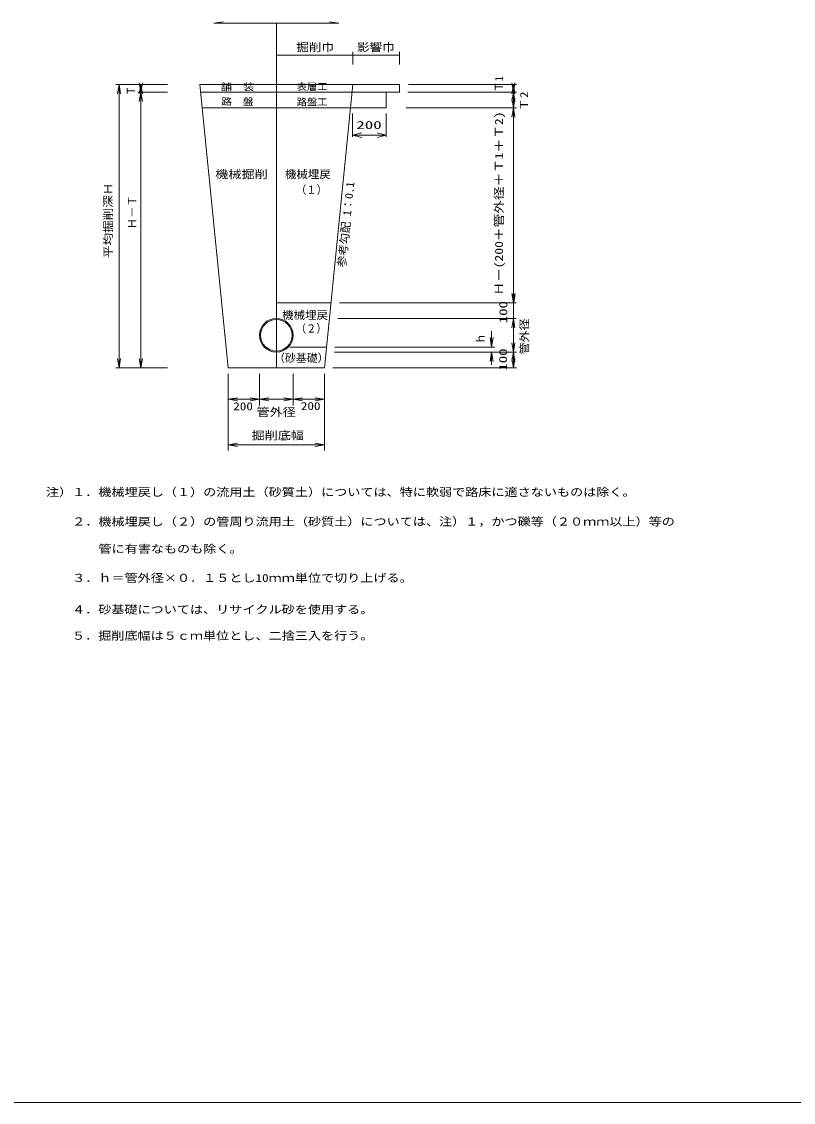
# Model space of a CAD drawing. Units: millimetres on the paper. Extents: x -398 to 398, y -282 to 282.
# Drawn here: x -96.8 to 150.6, y -282 to 64.5 of the extents above; entities that cross this region are included whole.
import ezdxf
from ezdxf.enums import TextEntityAlignment as Align

# ---------------------------------------------------------------- set-up
doc = ezdxf.new("R2010")
doc.units = ezdxf.units.MM
for name, color, linetype, lineweight in [('0-1__0-1__2-0_', 7, 'Continuous', 18), ('0-4__0-4__2-3_', 7, 'Continuous', 18), ('2-0', 7, 'Continuous', 18)]:
    doc.layers.add(name, color=color, linetype=linetype, lineweight=lineweight)
doc.layers.add('0-3__0-3__2-2_', color=7, linetype='Continuous')
doc.styles.add('ＭＳ ゴシック', font='')
doc.styles.get('ＭＳ ゴシック').set_extended_font_data('MS Gothic')

# ---------------------------------------------------------------- blocks, each defined once
blk = doc.blocks.new('-000-A$C2B582B95')
at = {"layer": '0-1__0-1__2-0_', "lineweight": 25}
for p in [(-0.5, 3), (0.5, 3)]:
    blk.add_line(p, (0, 0), dxfattribs=at)

msp = doc.modelspace()

# ---------------------------------------------------------------- linework, layer by layer
at = {"layer": '0-1__0-1__2-0_'}
for p, q in [((-15.14, 53.778), (9.345, 53.778)), ((9.345, 50.778), (9.345, 54.778)), ((9.345, 50.778), (9.345, 54.778)), ((9.345, 53.778), (24.345, 53.778)), ((24.345, 50.778), (24.345, 54.778))]:
    msp.add_line(p, q, dxfattribs=at)
at = {"layer": '0-4__0-4__2-3_'}
msp.add_lwpolyline([(-398, 282), (-398, -282), (398, -282), (398, 282)], close=True, dxfattribs=at)
at = {"layer": '2-0'}
for p, q in [((-32.14, 64.476), (-35.14, 63.976)), ((-35.14, 63.976), (4.86, 63.976)), ((-15.14, 63.976), (-15.14, -46.442)), ((1.86, 64.476), (4.86, 63.976)), ((-50.034, 44.408), (-66.563, 44.408)), ((-66.063, 41.408), (-65.563, 44.408)), ((-65.563, -46.442), (-65.563, 44.408)), ((-65.063, 41.408), (-65.563, 44.408)), ((-50.034, 41.908), (-59.563, 41.908)), ((-59.063, 44.908), (-58.563, 41.908)), ((-59.063, 41.408), (-58.563, 44.408)), ((-58.063, 44.908), (-58.563, 41.908)), ((-58.063, 41.408), (-58.563, 44.408)), ((-58.563, -46.442), (-58.563, 41.908)), ((-58.063, 38.908), (-58.563, 41.908)), ((-39.625, 44.408), (-30.54, -46.442)), ((-15.14, 44.408), (-39.625, 44.408)), ((-15.14, 41.908), (-39.364, 41.908)), ((9.345, 44.408), (-15.14, 44.408)), ((9.095, 41.908), (-15.14, 41.908)), ((9.345, 44.408), (0.26, -46.442)), ((24.326, 41.908), (9.095, 41.908)), ((24.326, 44.408), (9.345, 44.408)), ((20.076, 36.908), (20.076, 41.908)), ((24.326, 41.908), (24.326, 44.408)), ((26.967, 41.908), (61.86, 41.908)), ((27.217, 44.408), (61.86, 44.408)), ((61.86, 44.408), (36.86, 44.408)), ((61.86, 41.908), (36.86, 41.908)), ((60.36, 44.908), (60.86, 41.908)), ((60.36, 41.408), (60.86, 44.408)), ((60.36, 38.908), (60.86, 41.908)), ((61.36, 44.908), (60.86, 41.908)), ((61.36, 41.408), (60.86, 44.408)), ((61.36, 38.908), (60.86, 41.908)), ((60.36, 39.908), (60.86, 36.908)), ((61.36, 39.908), (60.86, 36.908)), ((-15.14, 36.908), (-38.872, 36.908)), ((8.595, 36.908), (-15.14, 36.908)), ((20.076, 36.908), (8.595, 36.908)), ((9.326, 27.614), (9.326, 35.074)), ((20.076, 27.614), (20.076, 35.074)), ((61.86, 36.908), (26.467, 36.908)), ((36.166, 36.908), (61.86, 36.908)), ((60.86, -41.442), (60.86, 36.908)), ((61.36, 33.908), (60.86, 36.908)), ((9.326, 28.114), (12.223, 28.891)), ((9.326, 28.114), (20.076, 28.114)), ((9.326, 28.114), (12.223, 27.338)), ((20.076, 28.114), (17.179, 28.891)), ((20.076, 28.114), (17.179, 27.338)), ((2.34, -25.642), (-15.14, -25.642)), ((5.073, -25.642), (61.76, -25.642)), ((4.573, -30.642), (61.76, -30.642)), ((60.86, -30.642), (60.36, -33.642)), ((60.86, -30.642), (61.36, -33.642)), ((53.36, -36.739), (53.86, -39.739)), ((53.86, -39.739), (53.86, -34.767)), ((54.36, -36.739), (53.86, -39.739)), ((0.92, -39.842), (-10.804, -39.842)), ((3.493, -41.442), (61.86, -41.442)), ((3.653, -39.842), (54.86, -39.842)), ((53.86, -41.442), (54.36, -44.442)), ((60.36, -38.442), (60.86, -41.442)), ((60.86, -41.442), (60.36, -44.442)), ((60.86, -46.442), (60.86, -41.442)), ((-66.063, -43.442), (-65.563, -46.442)), ((-65.063, -43.442), (-65.563, -46.442)), ((-59.063, -43.442), (-58.563, -46.442)), ((-58.063, -43.442), (-58.563, -46.442)), ((60.36, -43.442), (60.86, -46.442)), ((61.36, -43.442), (60.86, -46.442)), ((-50.034, -46.442), (-66.563, -46.442)), ((0.26, -46.442), (-30.54, -46.442)), ((-30.54, -48.442), (-30.54, -72.953)), ((-20.54, -48.442), (-20.54, -58.592)), ((-9.74, -48.442), (-9.74, -58.592)), ((0.26, -48.442), (0.26, -72.953)), ((2.993, -46.442), (61.86, -46.442)), ((61.86, -46.442), (21.86, -46.442)), ((-27.54, -56.061), (-30.54, -56.561)), ((-27.54, -57.061), (-30.54, -56.561)), ((-20.54, -56.561), (-30.54, -56.561)), ((-23.54, -56.061), (-20.54, -56.561)), ((-23.54, -57.061), (-20.54, -56.561)), ((-17.54, -56.061), (-20.54, -56.561)), ((-20.54, -56.561), (-9.74, -56.561)), ((-17.54, -57.061), (-20.54, -56.561)), ((-12.74, -56.061), (-9.74, -56.561)), ((-12.74, -57.061), (-9.74, -56.561)), ((-6.74, -56.061), (-9.74, -56.561)), ((-6.74, -57.061), (-9.74, -56.561)), ((-9.74, -56.561), (0.26, -56.561)), ((-2.74, -56.061), (0.26, -56.561)), ((-2.74, -57.061), (0.26, -56.561)), ((-27.54, -70.69), (-30.54, -71.19)), ((-27.54, -71.69), (-30.54, -71.19)), ((-30.54, -71.19), (0.26, -71.19)), ((-2.74, -70.69), (0.26, -71.19)), ((-2.74, -71.69), (0.26, -71.19))]:
    msp.add_line(p, q, dxfattribs=at)
for points in [[(-59.063, 38.908), (-58.563, 41.908), (-58.563, 44.408)], [(60.36, 33.908), (60.86, 36.908), (60.86, 41.908), (60.86, 44.408)], [(53.86, -45.509), (53.86, -41.442), (53.36, -44.442)], [(61.36, -38.442), (60.86, -41.442), (61.36, -44.442)]]:
    msp.add_lwpolyline(points, dxfattribs=at)
for radius, start, end in [(5.4, 90, 270), (5.05, 90, 270), (5.4, 270, 90), (5.05, 270, 90)]:
    msp.add_arc((-15.14, -36.042), radius, start, end, dxfattribs=at)

# ---------------------------------------------------------------- block references
msp.add_blockref('-000-A$C2B582B95', (60.86, -25.642), dxfattribs=at)

# ---------------------------------------------------------------- texts
at = {"layer": '0-1__0-1__2-0_', "style": 'ＭＳ ゴシック'}
for s, height, width, p in [('掘削巾', 2.566, 1.15, (-8.745, 54.239)), ('影響巾', 2.566, 1.15, (10.733, 54.239)), ('表層工', 2.199, 1.1, (-8.623, 41.892)), ('舗\u3000装', 2.199, 1.2, (-32.976, 41.795)), ('路\u3000盤', 2.199, 1.15, (-32.776, 37.11)), ('路盤工', 2.199, 1.1, (-8.633, 36.978))]:
    msp.add_text(s, height=height, dxfattribs=dict(at, width=width)).set_placement(p, align=Align.BOTTOM_LEFT)
at = {"layer": '0-3__0-3__2-2_', "style": 'ＭＳ ゴシック', "width": 1.2}
for s, p in [('注）１．機械埋戻し（１）の流用土（砂質土）については、特に軟弱で路床に適さないものは除く。', (-88.993, -88.4)), ('\u3000\u3000２．機械埋戻し（２）の管周り流用土（砂質土）については、注）１，かつ礫等（２０ｍｍ以上）等の', (-88.993, -97.863)), ('\u3000\u3000\u3000管に有害なものも除く。', (-84.773, -106.599)), ('\u3000\u3000３．ｈ＝管外径×０．１５とし10ｍｍ単位で切り上げる。', (-88.993, -115.916)), ('\u3000\u3000４．砂基礎については、リサイクル砂を使用する。', (-89.038, -126.045)), ('\u3000\u3000５．掘削底幅は５ｃｍ単位とし、二捨三入を行う。', (-89.038, -134.443))]:
    msp.add_text(s, height=2.566, dxfattribs=at).set_placement(p, align=Align.BOTTOM_LEFT)
at = {"layer": '2-0', "style": 'ＭＳ ゴシック'}
for s, p in [('Ｔ1', (58.29, 41.841)), ('ｈ', (52.42, -38.885))]:
    msp.add_text(s, height=2.566, rotation=90, dxfattribs=at).set_placement(p, align=Align.BOTTOM_LEFT)
for s, rotation, width, p in [('Ｔ', 90, 0.8, (-59.691, 40.881)), ('Ｔ2', 90, 1.2, (66.35, 35.802)), ('Ｈ－(200＋管外径＋Ｔ1＋Ｔ2)', 90, 1.25, (58.29, -23.322)), ('平均掘削深Ｈ', 90, 1.15, (-66.985, -11.277)), ('（１）', 1.446, 0.95, (-8.815, 8.417)), ('参考勾配 1：0.1', 84, 1.05, (7.785, -14.434)), ('Ｈ－Ｔ', 90, 1.05, (-59.3, -2.113)), ('100', 90, 1.35, (59.657, -32.168)), ('管外径', 90, 1.1, (66.488, -42.185)), ('（２）', 1.446, 0.95, (-8.897, -36.071)), ('100', 90, 1.35, (59.591, -47.342))]:
    msp.add_text(s, height=2.566, rotation=rotation, dxfattribs=dict(at, width=width)).set_placement(p, align=Align.BOTTOM_LEFT)
for s, width, p in [('200', 1.55, (10.51, 29.313)), ('機械掘削', 1.2, (-34.723, 13.513)), ('機械埋戻', 1.05, (-12.398, 13.513)), ('機械埋戻', 1.05, (-13.279, -31.632)), ('200', 1.2, (-28.947, -60.88)), ('200', 1.2, (-7.266, -60.799)), ('管外径', 1.2, (-21.503, -62.734)), ('掘削底幅', 1.2, (-23.085, -70.241))]:
    msp.add_text(s, height=2.566, dxfattribs=dict(at, width=width)).set_placement(p, align=Align.BOTTOM_LEFT)
msp.add_text('（砂基礎）', height=2.566, dxfattribs=at).set_placement((-15.89, -45.394), align=Align.BOTTOM_LEFT)

doc.saveas('drawing.dxf')
